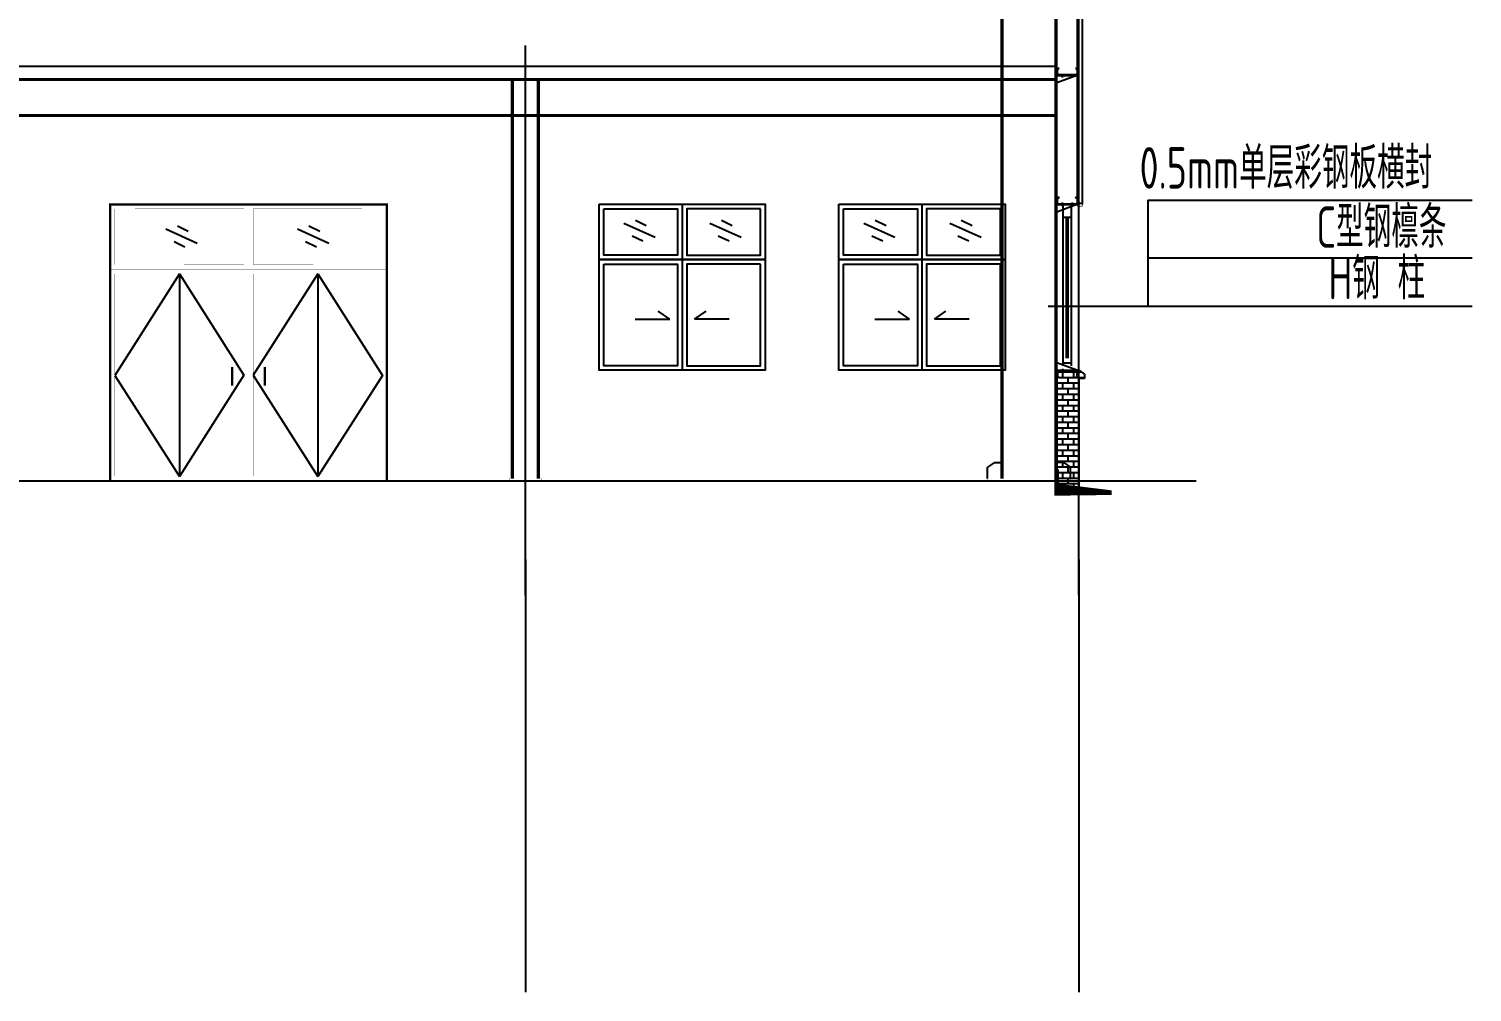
# Model space of a CAD drawing. Extents: x 180850 to 1399066, y 113487 to 334416.
# Drawn here: x 843158 to 858804, y 264632 to 275079 of the extents above; entities that cross this region are included whole.
import ezdxf

# ---------------------------------------------------------------- set-up
doc = ezdxf.new("R2010")
doc.units = 0
doc.header["$LTSCALE"] = 1000
for name, color, linetype in [('AXIS', 3, 'Continuous'), ('COLU', 7, 'Continuous'), ('DOTE', 1, 'Continuous'), ('GL', 150, 'Continuous'), ('GZ', 50, 'Continuous'), ('LT', 27, 'Continuous'), ('PZ', 202, 'Continuous'), ('TEXT', 7, 'Continuous'), ('WINDOW', 4, 'Continuous')]:
    doc.layers.add(name, color=color, linetype=linetype)
doc.styles.add('C', font='tssdeng.shx', dxfattribs={"height": 3, "bigfont": 'tssdchn.shx'})

msp = doc.modelspace()

# ---------------------------------------------------------------- hatches: boundary and pattern name
at = {"true_color": 0x939598}
h = msp.add_hatch(dxfattribs=at)
h.set_pattern_fill('AR-B816', color=252, scale=50)
h.set_pattern_definition([(0, (101513.7332942926, -198535.8484067714), (0, 60.65520000000001), []), (90, (101513.7332942926, -198535.8484067714), (-60.65520000000001, 60.65520000000001), [60.65520000000001, -60.65520000000001])])
edge = h.paths.add_edge_path()
edge.add_line((854305.529683945, 271363.003809557), (854308.9046839467, 271313.8788982032))
edge.add_arc((854320.1546839471, 271313.8788982036), 11.25000000034925, -179.9999999980742, -89.99999999807426)
edge.add_line((854320.1546839474, 271302.6288982034), (854328.0296839493, 271302.6288982034))
edge.add_line((854328.0296839493, 271302.6288982034), (854328.0296839495, 271299.2538982034))
edge.add_line((854328.0296839495, 271299.2538982034), (854316.7796839474, 271299.2538982031))
edge.add_arc((854316.7796839471, 271310.5038982033), 11.25000000011642, -179.99973934631612, -89.99999999807432, ccw=False)
edge.add_line((854305.529683947, 271310.503847024), (854305.529683945, 271363.003809557))
edge.add_arc((854316.7796839448, 271363.003898203), 11.25000000023283, -269.99999999807426, -179.99954852968494, ccw=False)
edge.add_line((854316.7796839445, 271374.2538982033), (854300.5296839448, 271377.628898218))
edge.add_line((854300.5296839448, 271377.628898218), (854300.9821299796, 270047.3914826207))
edge.add_line((854300.9821299796, 270047.3914826207), (854540.9821299799, 270047.3914826213))
edge.add_line((854540.9821299799, 270047.3914826213), (854540.5296839452, 271289.408867854))
edge.add_line((854540.5296839452, 271289.408867854), (854603.1090092349, 271289.4088678542))
edge.add_line((854603.1090092349, 271289.4088678542), (854603.1090092348, 271336.1190113775))
edge.add_line((854603.1090092347, 271336.1190113775), (854540.5296839447, 271377.6288982186))
edge.add_line((854540.5296839448, 271377.6288982186), (854316.779683945, 271374.2538982033))
edge.add_arc((854316.779683945, 271363.003898203), 11.25000000023283, 90.00000000014707, 180.0004514703151)

# ---------------------------------------------------------------- linework, layer by layer
at = {"color": 8}
for p, q in [((850240.5034054676, 273176.4694914776, -0.8588636219624366), (850240.6318365454, 272576.1969722302, -0.8588636219624366)), ((852840.5034054676, 273176.4694914776, -0.8588636219624366), (852840.6318365454, 272576.1969722302, -0.8588636219624366)), ((844643.8941466796, 272909.1931947937, -0.8588636219624082), (844982.2059981468, 272756.5838511818, -0.8588636219624082)), ((844768.5212133116, 272941.2410756762, -0.8588636219624082), (844886.1842936137, 272884.1784923985, -0.8588636219624082)), ((846070.4916567575, 272909.1931947937, -0.8588636219624082), (846408.8035082248, 272756.5838511818, -0.8588636219624082)), ((846195.1187233896, 272941.2410756762, -0.8588636219624082), (846312.7818036916, 272884.1784923985, -0.8588636219624082)), ((849608.9905387597, 272971.9969840045, -0.8588636219624366), (849947.3023902274, 272819.3876403936, -0.8588636219624366)), ((849733.6176053917, 273004.0448648874, -0.8588636219624366), (849851.280685694, 272946.9822816101, -0.8588636219624366)), ((850541.0577348056, 272970.4512816524, -0.8588636219624366), (850880.8685730752, 272821.2094818927, -0.8588636219624366)), ((850665.3603643086, 273003.7353424778, -0.8588636219624366), (850783.5843707266, 272947.8441698028, -0.8588636219624366)), ((852208.9905387597, 272971.9969840045, -0.8588636219624366), (852547.3023902274, 272819.3876403936, -0.8588636219624366)), ((852333.6176053917, 273004.0448648874, -0.8588636219624366), (852451.280685694, 272946.9822816101, -0.8588636219624366)), ((853141.0577348056, 272970.4512816524, -0.8588636219624366), (853480.8685730752, 272821.2094818927, -0.8588636219624366)), ((853265.3603643086, 273003.7353424778, -0.8588636219624366), (853383.5843707266, 272947.8441698028, -0.8588636219624366)), ((844732.322256531, 272773.3410122911, -0.8588636219624082), (844849.985336833, 272716.2784290135, -0.8588636219624082)), ((846158.919766609, 272773.3410122911, -0.8588636219624082), (846276.582846911, 272716.2784290135, -0.8588636219624082)), ((849697.4186486115, 272836.1448015022, -0.8588636219624366), (849815.0817289137, 272779.0822182249, -0.8588636219624366)), ((850630.8307285445, 272835.4840423024, -0.8588636219624366), (850749.0547349625, 272779.5928696275, -0.8588636219624366)), ((852297.4186486115, 272836.1448015022, -0.8588636219624366), (852415.0817289137, 272779.0822182249, -0.8588636219624366)), ((853230.8307285445, 272835.4840423024, -0.8588636219624366), (853349.0547349625, 272779.5928696275, -0.8588636219624366)), ((850240.6318365454, 272576.1969722302, -0.8588636219624366), (850240.3348868976, 271376.1970089715, -0.8588636219624366)), ((852840.6318365454, 272576.1969722302, -0.8588636219624366), (852840.3348868976, 271376.1970089715, -0.8588636219624366)), ((844790.5301698705, 272421.3749197199, -0.8588636219624366), (844790.5284449132, 270225.9904175037, -0.8588636219624366)), ((846290.5284946411, 272421.3751057051, -0.8588636219624366), (846290.530764011, 270225.9906034895, -0.8588636219624366)), ((849729.7742325821, 271931.6171131298, -0.8588636219624366), (850106.4652538066, 271931.523897905, -0.8588636219624366)), ((850106.4652538066, 271931.523897905, -0.8588636219624366), (849981.6504206735, 272015.9998666876, -0.8588636219624366)), ((850374.5393437896, 271931.457560814, -0.8588636219624366), (850499.3959701505, 272015.8717463846, -0.8588636219624366)), ((850751.230365014, 271931.3643455892, -0.8588636219624366), (850374.5393437896, 271931.457560814, -0.8588636219624366)), ((852329.7742325821, 271931.6171131298, -0.8588636219624366), (852706.4652538066, 271931.523897905, -0.8588636219624366)), ((852706.4652538066, 271931.523897905, -0.8588636219624366), (852581.6504206735, 272015.9998666876, -0.8588636219624366)), ((852974.5393437896, 271931.457560814, -0.8588636219624366), (853099.3959701505, 272015.8717463846, -0.8588636219624366)), ((853351.230365014, 271931.3643455892, -0.8588636219624366), (852974.5393437896, 271931.457560814, -0.8588636219624366)), ((844040.5316079936, 270175.9539385234, -0.8588636219624366), (847040.6007468905, 270175.932696735, -0.8588636219624082))]:
    msp.add_line(p, q, dxfattribs=at)
at = {"color": 0}
for p, q in [((854300.5296839448, 271375.9413982106, -0.8588636219624313), (854540.5296839448, 271375.9413982113, -0.8588636219624313)), ((854300.5296839448, 271375.9413982106, -0.8588636219624313), (854301.5115575622, 270175.9725706941, -0.8365224534673841)), ((854540.5296839448, 271375.9413982113, -0.8588636219624313), (854603.1090092347, 271334.4315113701, -0.8588636219624313)), ((854603.1090092347, 271334.4315113701, -0.8588636219624313), (854603.1090092349, 271287.7213678468, -0.8588636219624313)), ((854540.5296107728, 271287.7213678467, -0.8588636219624313), (854540.529610776, 270042.4517074679, -0.8588636219624313)), ((854603.1090092349, 271287.7213678468, -0.8588636219624313), (854540.529683945, 271287.7213678467, -0.8588636219624313))]:
    msp.add_line(p, q, dxfattribs=at)
at = {"color": 8, "elevation": -0.8588636219624366}
for points, const_width in [([(847040.5316079693, 270175.9887972249), (847040.5316079693, 270175.9887972249), (847040.5295179096, 273175.9887972275), (844040.5295179097, 273175.9887972275), (844040.5316079693, 270175.9887972249), (844040.5316079693, 270175.9887972249)], 25), ([(847040.5272629126, 273175.9905647567), (847040.5338629663, 270275.9922147782)], 25), ([(845540.5296106616, 270175.9920972492), (845540.5292386904, 273175.9889832133)], 2), ([(847040.5277687518, 272473.6821365917), (844040.5308827878, 272473.6817646206)], 2), ([(845363.2445283423, 271413.3686099884), (845363.2445283423, 271210.5096458399)], 25), ([(845717.8165975367, 271413.3686099884), (845717.8165975367, 271210.5096458399)], 25)]:
    msp.add_lwpolyline(points, dxfattribs=dict(at, const_width=const_width))
at = {"color": 6, "linetype": 'ByBlock', "const_width": 9.999999999999996, "elevation": -0.8588636219624313}
msp.add_lwpolyline([(854525.5297508906, 273240.723772985), (854525.5297508907, 273179.4793560555), (854575.6624349385, 273179.4793560558), (854575.6624349386, 273148.64037104), (854548.7668026497, 273148.6403710397), (854548.7668026497, 273159.0494264666)], dxfattribs=at)
at = {"color": 8, "const_width": 2, "elevation": -0.8588636219624366}
for points in [[(844090.5294903574, 273125.9888034271), (845490.529684755, 273128.2958103474), (845490.529351585, 272523.6819444066), (844090.5291571873, 272521.3749374863)], [(846990.5298934994, 273125.9871237562), (845590.5297017752, 273128.2957524278), (845590.5293345646, 272523.6818864869), (846990.5295262889, 272521.3732578154)], [(844090.532044686, 270225.9904352694), (845490.5340576533, 270225.9903997366), (845490.531176354, 272421.3749019535), (844090.5291633868, 272421.3749374863)], [(846990.5271642386, 270225.9907948424), (845590.5251512714, 270225.9904121346), (845590.527488155, 272421.3749143521), (846990.5295011223, 272421.3752970599)]]:
    msp.add_lwpolyline(points, close=True, dxfattribs=at)
at = {"color": 8, "elevation": -0.8588636219624366}
for points in [[(849340.530562932, 273176.4802022294), (851140.4944556705, 273176.4587804658), (851140.4944556734, 272576.4587804658), (849340.5305629349, 272576.4802022294)], [(849390.1693635925, 273126.8406926465), (850190.3247552039, 273126.829623606), (850190.3247552065, 272626.1072249368), (849390.1693635951, 272626.1182939772)], [(851090.855604228, 273127.0975806987), (850290.7002604142, 273126.848032631), (850290.9206072635, 272626.1256743737), (851091.0759510773, 272626.3752224414)], [(851940.530562932, 273176.4802022294), (853740.4944556705, 273176.4587804658), (853740.4944556734, 272576.4587804658), (851940.5305629349, 272576.4802022294)], [(851990.1693635925, 273126.8406926465), (852790.3247552039, 273126.829623606), (852790.3247552065, 272626.1072249368), (851990.1693635951, 272626.1182939772)], [(853690.855604228, 273127.0975806987), (852890.7002604142, 273126.848032631), (852890.9206072635, 272626.1256743737), (853691.0759510773, 272626.3752224414)], [(849340.5605629347, 272576.4802022294), (851140.5544556725, 272576.4587804658), (851140.5244556768, 271375.989962964), (849340.5305629389, 271376.0113847277)], [(851940.5605629347, 272576.4802022294), (853740.5544556725, 272576.4587804658), (853740.5244556768, 271375.989962964), (851940.5305629389, 271376.0113847277)], [(849390.5819850775, 272526.370203669), (850190.6494651727, 272526.2093392393), (850190.3772613291, 271426.2093729188), (849390.3097812339, 271426.3702373485)], [(851090.6569422091, 272526.0237438531), (850290.589462114, 272526.1846082828), (850290.3172582705, 271426.1846419623), (851090.3847383655, 271426.0237775326)], [(851990.5819850775, 272526.370203669), (852790.6494651727, 272526.2093392393), (852790.3772613291, 271426.2093729188), (851990.3097812339, 271426.3702373485)], [(853690.6569422091, 272526.0237438531), (852890.589462114, 272526.1846082828), (852890.3172582705, 271426.1846419623), (853690.3847383655, 271426.0237775326)]]:
    msp.add_lwpolyline(points, close=True, dxfattribs=at)
at = {"color": 0, "const_width": 50, "elevation": -0.8325446492576738}
msp.add_lwpolyline([(854301.5115575618, 270300.528596918), (854301.5115575625, 270046.9764407057), (854897.0915561116, 270049.0454913375)], dxfattribs=at)
at = {"layer": 'AXIS'}
for p, q in [((855289.1934482856, 273221.9335993389, -0.8588636219624313), (858804.4808553781, 273221.933599345, -0.8588636219624313)), ((855289.1934482856, 273221.9335993389, -0.8588636219624313), (858804.4808553781, 273221.933599345, -0.8588636219624313)), ((855289.1934482856, 273221.9335993389, -0.8588636219624313), (855289.1934482876, 272073.3062805092, -0.8588636219624313)), ((855289.1934482866, 272596.2622032345, -0.8588636219624313), (858804.4808553793, 272596.2622032406, -0.8588636219624313)), ((855289.1934482866, 272596.2622032345, -0.8588636219624313), (858804.4808553793, 272596.2622032406, -0.8588636219624313)), ((854206.8825755534, 272073.3062805071, -0.8588636219624313), (858804.4808553802, 272073.3062805153, -0.8588636219624313)), ((855289.1934482876, 272073.3062805092, -0.8588636219624313), (858804.4808553802, 272073.3062805153, -0.8588636219624313)), ((848540.5296359361, 269325.9417405845, -0.6596513206614034), (848540.5296359361, 264631.8242870652, -0.6596513206614034)), ((854540.5296107763, 269325.9413981592, -0.8588636219624313), (854540.5296107763, 264631.8239446399, -0.8588636219624313))]:
    msp.add_line(p, q, dxfattribs=at)
at = {"layer": 'AXIS', "linetype": 'ByBlock', "elevation": 3.15953438248112}
msp.add_lwpolyline([(854525.5297195101, 273178.6649511802), (854525.5296837972, 276172.5663982091), (854575.5296837972, 276172.5663982093), (854575.5297195101, 273178.6649511803)], dxfattribs=at)
at = {"layer": 'COLU', "color": 8}
for p, q in [((844790.5300867133, 272421.3751313926, -0.8588636219624366), (844090.5306070633, 271321.3763579775, -0.8588636219624366)), ((844790.5301698705, 272421.3749197199, -0.8588636219624366), (845490.5326170037, 271323.6826185358, -0.8588636219624366)), ((846290.5284946411, 272421.3751057051, -0.8588636219624366), (845590.5263197141, 271323.6826309341, -0.8588636219624366)), ((846290.5285777982, 272421.3753173779, -0.8588636219624366), (846990.5283302264, 271321.3767175491, -0.8588636219624366)), ((844090.5306070633, 271321.3763579775, -0.8588636219624366), (844790.5284449132, 270225.9904175037, -0.8588636219624366)), ((845490.5326170037, 271323.6826185358, -0.8588636219624366), (844790.5284449132, 270225.9904175037, -0.8588636219624366)), ((845590.5263197141, 271323.6826309341, -0.8588636219624366), (846290.530764011, 270225.9906034895, -0.8588636219624366)), ((846990.5283302264, 271321.3767175491, -0.8588636219624366), (846290.530764011, 270225.9906034895, -0.8588636219624366))]:
    msp.add_line(p, q, dxfattribs=at)
at = {"layer": 'DOTE'}
for p, q in [((854540.5296107768, 268935.9413981967, -0.8588636219624313), (854540.5296107624, 280170.6039415591, -0.8588636219624313)), ((848540.5295876971, 268935.9406355055, -0.7156856040355981), (848540.5303254034, 274900.0953397928, 0.1412276980941209)), ((816679.980314843, 270175.9413981653, -0.8588636219624313), (855812.1823252483, 270175.9413981653, -0.8588636219624313))]:
    msp.add_line(p, q, dxfattribs=at)
at = {"layer": 'GL'}
for p, q in [((836540.5296107694, 274675.9483462707, -0.3255511519365963), (854286.529683936, 274675.9379514687, 0.8129420398495277)), ((836540.5296107696, 274535.9519804407, -0.4387857716687783), (854286.5296839365, 274535.9355953008, 0.886356276651437)), ((836540.5296107696, 274525.9519804407, -0.4387857701123332), (854286.5296630969, 274525.9355953008, 0.8863562766512265)), ((836540.52961077, 274145.9417776362, -10.92816903370122), (854286.5296839373, 274145.9351372719, 1.090864163447346)), ((836540.52961077, 274135.9417776362, -10.92816903092892), (854286.5296798442, 274135.9351372719, 1.090864163447346))]:
    msp.add_line(p, q, dxfattribs=at)
at = {"layer": 'GZ'}
for p, q in [((854286.5296839478, 270200.9413982169, 3.15953438246293), (854286.5296839271, 278161.9414793192, -1.015043543550725)), ((854300.5296839478, 270200.9413982169, 3.15953438246293), (854300.5296839271, 278161.9414793192, -1.015043543550725)), ((853700.5296839298, 277317.2400119275, -4.888646337713419), (853700.5296839483, 270200.9413982154, -0.8569133021296054)), ((853714.5296839296, 277317.2406161471, -4.888646627217092), (853714.5296839483, 270200.9413982154, -0.8569133021296054)), ((848390.5303985698, 274535.9458163385, 0.1412276980940073), (848390.5296608664, 270200.9406354689, -0.7137352842027722)), ((848404.5303985698, 274535.9458163385, 0.1412276980940321), (848404.5296608664, 270200.9406354689, -0.7137352842027722)), ((848676.5296608659, 270200.9406354696, 3.302712400389763), (848676.5303985694, 274535.9458163381, 4.722488107061058)), ((848690.5296608659, 270200.9406354697, 3.302712400389763), (848690.5303985698, 274535.9458163382, 4.679537413870573))]:
    msp.add_line(p, q, dxfattribs=at)
at = {"layer": 'LT'}
for p, q in [((854305.5296837668, 274639.6913973562, -0.8588636219624313), (854305.5296837653, 274587.1913973567, -0.8588636219624313)), ((854308.9046837655, 274590.5663973569, -0.8588636219624313), (854308.9046837668, 274636.3163973562, -0.8588636219624313)), ((854328.0296837692, 274650.9413973559, -0.8588636219624313), (854316.7796837671, 274650.9413973562, -0.8588636219624313)), ((854320.1546837672, 274647.5663973562, -0.8588636219624313), (854328.0296837691, 274647.5663973559, -0.8588636219624313)), ((854328.0296837691, 274647.5663973559, -0.8588636219624313), (854328.0296837692, 274650.9413973559, -0.8588636219624313)), ((854361.9467723492, 274553.3956557259, -0.8588636219624313), (854361.9467723516, 274591.7371389561, -0.8588636219624313)), ((854472.381154217, 274553.3956557186, -0.8588636219624313), (854472.3811542194, 274591.7371389489, -0.8588636219624313)), ((854503.029683765, 274650.9413973503, -0.8588636219624313), (854503.0296837649, 274647.5663973501, -0.8588636219624313)), ((854514.2796837669, 274650.9413973503, -0.8588636219624313), (854503.029683765, 274650.9413973503, -0.8588636219624313)), ((854503.0296837649, 274647.5663973501, -0.8588636219624313), (854510.9046837668, 274647.56639735, -0.8588636219624313)), ((854522.1546837665, 274636.3163973495, -0.8588636219624313), (854522.1546837653, 274590.5663973502, -0.8588636219624313)), ((854525.5296837648, 274587.1913973502, -0.8588636219624313), (854525.5296837668, 274639.6913973497, -0.8588636219624313)), ((854520.5296837648, 274575.9413973344, -0.8588636219624313), (854300.5296837648, 274575.9413973412, -0.8588636219624313)), ((854300.5296837648, 274575.9413973412, -0.8588636219624313), (854300.5296837648, 274572.5663973412, -0.8588636219624313)), ((854300.5296837648, 274572.5663973412, -0.8588636219624313), (854520.5296837648, 274572.5663973344, -0.8588636219624313)), ((854520.5296838293, 274572.5663973346, -0.8588636219283661), (854300.5296838237, 274492.9413973414, -0.858863621962545)), ((854316.779683765, 274575.9413973562, -0.8588636219624313), (854514.2796837648, 274575.94139735, -0.8588636219624313)), ((854510.9046837643, 274579.3163973503, -0.8588636219624313), (854320.154683765, 274579.3163973562, -0.8588636219624313)), ((854520.5296837648, 274572.5663973344, -0.8588636219624313), (854520.5296837648, 274575.9413973344, -0.8588636219624313)), ((854305.5296835086, 273239.6913973768, -0.8588636219624313), (854305.5296837226, 273187.1913973773, -0.8588636219624313)), ((854308.9046837091, 273190.5663973914, -0.8588636219624313), (854308.9046835225, 273236.3163973907, -0.8588636219624313)), ((854328.0296834649, 273250.9413974689, -0.8588636219624313), (854316.7796834628, 273250.941397423, -0.8588636219624313)), ((854320.1546834768, 273247.5663974368, -0.8588636219624313), (854328.0296834786, 273247.5663974689, -0.8588636219624313)), ((854328.0296834786, 273247.5663974689, -0.8588636219624313), (854328.0296834649, 273250.9413974689, -0.8588636219624313)), ((854361.9467724306, 273157.1136472877, -0.8588636219624313), (854361.9467722754, 273195.4551305179, -0.8588636219624313)), ((854472.3811542983, 273157.1136477342, -0.8588636219624313), (854472.3811541431, 273195.4551309644, -0.8588636219624313)), ((854503.0296834607, 273250.9413981824, -0.8588636219624313), (854503.0296834745, 273247.5663981821, -0.8588636219624313)), ((854514.2796834626, 273250.9413982285, -0.8588636219624313), (854503.0296834607, 273250.9413981824, -0.8588636219624313)), ((854503.0296834745, 273247.5663981821, -0.8588636219624313), (854510.9046834763, 273247.5663982144, -0.8588636219624313)), ((854522.1546835223, 273236.3163982602, -0.8588636219624313), (854522.1546837089, 273190.5663982609, -0.8588636219624313)), ((854525.5296837222, 273187.1913982747, -0.8588636219624313), (854525.5296835086, 273239.6913982743, -0.8588636219624313)), ((854520.5296837684, 273175.9413982384, -0.8588636219624313), (854300.5296837684, 273175.9413973412, -0.8588636219624313)), ((854300.5296837684, 273175.9413973412, -0.8588636219624313), (854300.5296837823, 273172.5663973412, -0.8588636219624313)), ((854300.5296837823, 273172.5663973412, -0.8588636219624313), (854520.5296837823, 273172.5663982384, -0.8588636219624313)), ((854520.5296838467, 273172.5663982385, -0.8588636219283661), (854300.5296841685, 273092.9413973414, -0.858863621962545)), ((854316.7796837686, 273175.941397423, -0.8588636219624313), (854514.2796837684, 273175.9413982283, -0.8588636219624313)), ((854510.9046837543, 273179.3163982147, -0.8588636219624313), (854320.154683755, 273179.3163974368, -0.8588636219624313)), ((854520.5296837823, 273172.5663982384, -0.8588636219624313), (854520.5296837684, 273175.9413982384, -0.8588636219624313)), ((854520.529684009, 271375.9413982185, -0.8588636219283661), (854300.5296840032, 271455.5663982104, -0.858863621962545)), ((854300.5296839445, 271375.9413982106, -0.8588636219624313), (854520.5296839445, 271375.9413982186, -0.8588636219624313)), ((854300.5296839445, 271372.5663982106, -0.8588636219624313), (854300.5296839445, 271375.9413982106, -0.8588636219624313)), ((854520.5296839445, 271372.5663982186, -0.8588636219624313), (854300.5296839445, 271372.5663982106, -0.8588636219624313)), ((854305.529683947, 271308.8163981956, -0.8588636219624313), (854305.529683945, 271361.3163981952, -0.8588636219624313)), ((854308.9046839452, 271357.9413981949, -0.8588636219624313), (854308.904683947, 271312.1913981956, -0.8588636219624313)), ((854316.7796839448, 271372.5663981958, -0.8588636219624313), (854514.2796839445, 271372.566398203, -0.8588636219624313)), ((854510.9046839443, 271369.1913982028, -0.8588636219624313), (854320.154683945, 271369.1913981958, -0.8588636219624313)), ((854520.5296839445, 271375.9413982186, -0.8588636219624313), (854520.5296839445, 271372.5663982186, -0.8588636219624313)), ((854522.1546839467, 271312.1913982035, -0.8588636219624313), (854522.154683945, 271357.9413982028, -0.8588636219624313)), ((854525.5296839445, 271361.3163982028, -0.8588636219624313), (854525.529683947, 271308.8163982033, -0.8588636219624313)), ((854328.0296839495, 271297.566398196, -0.8588636219624313), (854316.7796839474, 271297.5663981958, -0.8588636219624313)), ((854320.1546839474, 271300.9413981958, -0.8588636219624313), (854328.0296839493, 271300.941398196, -0.8588636219624313)), ((854328.0296839493, 271300.941398196, -0.8588636219624313), (854328.0296839495, 271297.566398196, -0.8588636219624313)), ((854503.0296839454, 271297.5663982027, -0.8588636219624313), (854503.0296839451, 271300.9413982029, -0.8588636219624313)), ((854503.0296839451, 271300.9413982029, -0.8588636219624313), (854510.904683947, 271300.941398203, -0.8588636219624313)), ((854514.2796839472, 271297.5663982028, -0.8588636219624313), (854503.0296839454, 271297.5663982027, -0.8588636219624313))]:
    msp.add_line(p, q, dxfattribs=at)
at = {"layer": 'LT', "color": 1, "linetype": 'Continuous'}
for p, q in [((854361.9467725289, 271391.3941485169, -0.8588636219624313), (854361.9467725316, 271353.0526652867, -0.8588636219624313)), ((854472.3811543967, 271391.3941485247, -0.8588636219624313), (854472.3811543994, 271353.0526652945, -0.8588636219624313))]:
    msp.add_line(p, q, dxfattribs=at)
at = {"layer": 'LT'}
for centre, start, end in [((854316.779683767, 274639.6913973559, -0.8588636219624313), 89.9999999933299, 179.9999999933299), ((854320.154683767, 274636.3163973557, -0.8588636219624313), 89.9999999933299, 179.9999999933299), ((854320.154683765, 274590.5663973564, -0.8588636219624313), 179.9999999933299, 269.9999999933299), ((854510.9046837665, 274636.31639735, -0.8588636219624313), 359.9999999933299, 89.9999999933299), ((854510.904683765, 274590.5663973505, -0.8588636219624313), 269.9999999933299, 359.9999999933299), ((854514.2796837668, 274639.6913973498, -0.8588636219624313), 359.9999999933299, 89.9999999933299), ((854316.7796837653, 274587.1913973564, -0.8588636219624313), 179.9999999933299, 269.9999999933299), ((854514.279683765, 274587.1913973505, -0.8588636219624313), 269.9999999933299, 359.9999999933299), ((854316.7796835088, 273239.6913974228, -0.8588636219624313), 90.00000023345373, 180.0000002267836), ((854316.7796837226, 273187.1913974232, -0.8588636219624313), 180.0000002267836, 270.0000002334537), ((854320.1546835228, 273236.3163974364, -0.8588636219624313), 90.00000023345373, 180.0000002267836), ((854320.1546837087, 273190.5663974371, -0.8588636219624313), 180.0000002267836, 270.0000002334537), ((854510.9046835223, 273236.3163982144, -0.8588636219624313), 2.267836247855796e-07, 90.00000023345373), ((854510.9046837087, 273190.5663982149, -0.8588636219624313), 270.0000002334537, 2.267836247855796e-07), ((854514.2796835086, 273239.6913982281, -0.8588636219624313), 2.267836247855796e-07, 90.00000023345373), ((854514.2796837224, 273187.1913982288, -0.8588636219624313), 270.0000002334537, 2.267836247855796e-07), ((854316.779683945, 271361.3163981956, -0.8588636219624313), 90, 180), ((854316.7796839472, 271308.816398196, -0.8588636219624313), 180, 270), ((854320.1546839448, 271357.9413981956, -0.8588636219624313), 90, 180), ((854320.1546839472, 271312.1913981963, -0.8588636219624313), 180, 270), ((854510.9046839448, 271357.9413982026, -0.8588636219624313), 0, 90), ((854510.9046839467, 271312.191398203, -0.8588636219624313), 270, 0), ((854514.2796839448, 271361.3163982026, -0.8588636219624313), 0, 90), ((854514.279683947, 271308.8163982033, -0.8588636219624313), 270, 0)]:
    msp.add_arc(centre, 11.25000000029239, start, end, dxfattribs=at)
for points in [[(854349.7014717979, 274579.3163973553, -0.8588636219624313), (854374.1920729054, 274579.3163973528, -0.8588636219624313), (854349.7014717972, 274572.5663973454, -0.8588636219624313), (854374.1920729049, 274572.5663973426, -0.8588636219624313)], [(854460.1358536656, 274579.3163973481, -0.8588636219624313), (854484.6264547731, 274579.3163973456, -0.8588636219624313), (854460.135853665, 274572.5663973381, -0.8588636219624313), (854484.6264547727, 274572.5663973354, -0.8588636219624313)], [(854349.7014717878, 273179.3163975574, -0.8588636219624313), (854374.1920728952, 273179.3163976556, -0.8588636219624313), (854349.7014718147, 273172.5663975475, -0.8588636219624313), (854374.1920729224, 273172.5663976454, -0.8588636219624313)], [(854460.1358536555, 273179.3163980039, -0.8588636219624313), (854484.626454763, 273179.3163981021, -0.8588636219624313), (854460.1358536824, 273172.566397994, -0.8588636219624313), (854484.6264547901, 273172.5663980918, -0.8588636219624313)]]:
    msp.add_solid(points, dxfattribs=at)
at = {"layer": 'LT', "color": 1, "linetype": 'Continuous'}
for points in [[(854349.7014719776, 271369.1913981968, -0.8588636219624313), (854374.1920730851, 271369.1913981994, -0.8588636219624313), (854349.7014719769, 271375.9413982067, -0.8588636219624313), (854374.1920730846, 271375.9413982097, -0.8588636219624313)], [(854460.1358538454, 271369.1913982047, -0.8588636219624313), (854484.6264549529, 271369.1913982072, -0.8588636219624313), (854460.1358538447, 271375.9413982145, -0.8588636219624313), (854484.6264549524, 271375.9413982174, -0.8588636219624313)]]:
    msp.add_solid(points, dxfattribs=at)
at = {"layer": 'PZ'}
for p, q in [((853625.5296107756, 270375.9413982151, 1.141136378033924), (853550.5296107756, 270325.941398215, 1.141136378033924)), ((853625.5296107756, 270375.9413982151, 1.141136378033924), (853700.5296107756, 270375.9413982152, 1.141136378033923)), ((854375.5296107756, 270375.941398217, 1.141136378033924), (854300.5296107756, 270375.9413982168, 1.141136378033923)), ((854375.5296107756, 270375.941398217, 1.141136378033924), (854450.5296107756, 270325.9413982173, 1.141136378033924)), ((853550.5296107761, 270200.941398215, 1.141136378033924), (853550.5296107756, 270325.941398215, 1.141136378033924)), ((854450.5296107761, 270200.9413982173, 1.141136378033924), (854450.5296107756, 270325.9413982173, 1.141136378033924))]:
    msp.add_line(p, q, dxfattribs=at)
at = {"layer": 'PZ', "const_width": 2.249999940395355}
for points, elevation in [([(848533.529587691, 270375.940635469), (848547.529587691, 270375.940635469), (848547.5295876914, 270200.9406354693), (848533.5295876914, 270200.9406354693)], -0.7156856040355981), ([(853993.5296107756, 270375.941398216), (854007.5296107756, 270375.9413982161), (854007.5296107761, 270200.9413982162), (853993.5296107761, 270200.9413982161)], -0.8588636219624313), ([(848715.529660866, 270175.9406354697), (848365.5296608665, 270175.9406354688), (848365.5296608664, 270200.9406354688), (848715.5296608659, 270200.9406354697)], -0.7156856040355981), ([(854450.5296107761, 270175.9413982173), (853550.5296107761, 270175.941398215), (853550.5296107761, 270200.941398215), (854450.5296107761, 270200.9413982173)], -0.8588636219624313)]:
    msp.add_lwpolyline(points, close=True, dxfattribs=dict(at, elevation=elevation))
at = {"layer": 'WINDOW', "color": 5}
for p, q in [((854371.8203309132, 271426.3542466763, 3.15953438246293), (854371.8203927197, 273179.4413973363, -0.8588636219624313)), ((854371.8203927202, 273038.3078443133, -0.8588636219624313), (854461.8203927202, 273038.3078443135, -0.8588636219624313)), ((854406.701913377, 271506.8456936242, 3.15953438246293), (854406.7019751801, 273038.3078443134, -0.8588636219624313)), ((854426.9387484568, 271506.8456936242, 3.15953438246293), (854426.9388102598, 273038.3078443134, -0.8588636219624313)), ((854461.8203309132, 271426.3542466766, 3.15953438246293), (854461.8203927197, 273179.4413973365, -0.8588636219624313)), ((854371.8203309176, 271456.4328451641, -0.8588636219624313), (854461.8203309176, 271456.4328451706, -0.8588636219624313))]:
    msp.add_line(p, q, dxfattribs=at)

# ---------------------------------------------------------------- texts
at = {"layer": 'TEXT', "style": 'C', "width": 0.7}
for s, p in [('0.5mm单层彩钢板横封', (855199.5972929068, 273346.6381094742, -0.8588636219624313)), ('C型钢檩条', (857114.278669836, 272704.1807894685, -0.8588636219624313)), ('H钢 柱', (857245.747958513, 272147.0798457437, -0.8588636219624313))]:
    msp.add_text(s, height=450.0000000374999, dxfattribs=at).set_placement(p)

doc.saveas('drawing.dxf')
